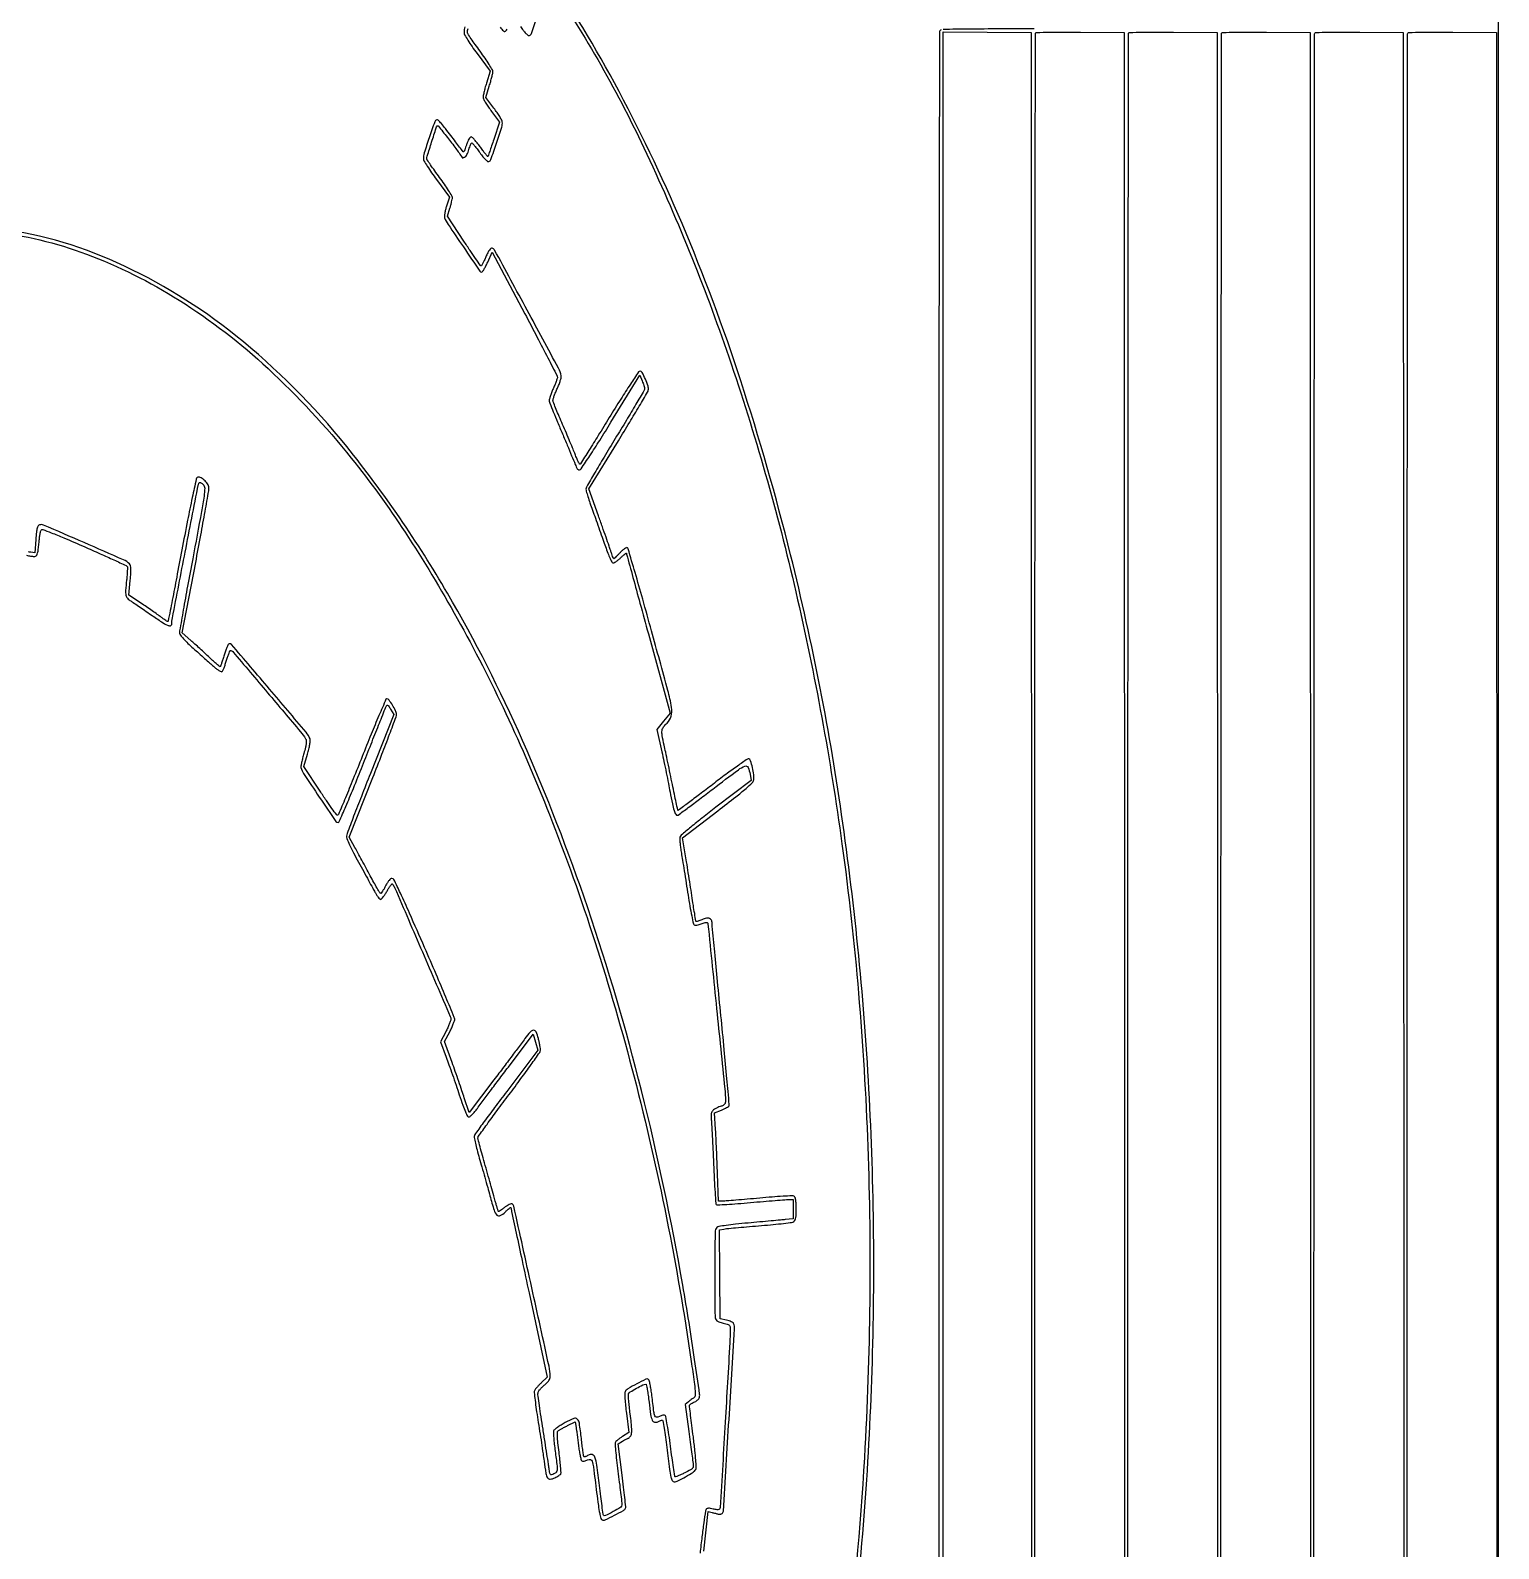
# Model space of a CAD drawing. Extents: x 0 to 4048, y 0 to 4048.
# Drawn here: x 3070 to 4048, y 883 to 1895 of the extents above; entities that cross this region are included whole.
import ezdxf

# ---------------------------------------------------------------- set-up
doc = ezdxf.new("R2010")
doc.units = 0

msp = doc.modelspace()

# ---------------------------------------------------------------- linework, layer by layer
for points in [[(3676.581787, 1895.393011, 0.310012), (3675.508059, 1893.834125, 0.000032), (3675.250621, 1755.264546, 0.00041), (3675.040912, 1540.092981, 0.000039), (3675, 1013.593011, 0.000057), (3675.051057, 567.511111, 0.000283), (3675.250681, 316.231196, 0.00001), (3675.50375, 132.877573, 0.198548), (3676.2, 131.2, 0.197015), (3677.831644, 130.517159, 0.000218), (3716.250929, 130.253238, 0.001329), (3769.531928, 130.052056, 0.000279), (3862.7, 130), (4048, 130), (4048, 1894.5), (4048, 3659)], [(3026.20093, 25.550264, 0.044149), (3074, 13.085487, 0.069624), (3144.034313, 11.136001, 0.066417), (3213.117588, 28.322717, 0.060992), (3280.185656, 64.814658, 0.045187), (3344.233523, 119.915917, 0.05781), (3437.479935, 241.426226, 0.039421), (3514.90243, 397.595428, 0.035382), (3574.320317, 582.630616, 0.027296), (3613.40159, 791, 0.022582), (3629.9491, 983.681395, 0.022399), (3629.119737, 1177.594253, 0.022827), (3611.142496, 1366.831026, 0.025988), (3576.349844, 1545.5, 0.017365), (3543.105585, 1661.539393, 0.021825), (3503.985934, 1766.298988, 0.023533), (3458.952844, 1859.981622, 0.028756), (3407.928127, 1942.713735, 0.009849)], [(3412.442866, 1931.6114, -0.040514), (3478.568011, 1816.775059, -0.027901), (3535.080911, 1677.585177, -0.025907), (3579.83152, 1520.833731, -0.022601), (3610.56188, 1353, -0.01286), (3621.570458, 1253.491727, -0.01202), (3627.75406, 1151.281707, -0.011883), (3629.06183, 1047.680489, -0.011837), (3625.450747, 944, -0.016464), (3612.588432, 803.684968, -0.017767), (3590.721613, 668.069815, -0.018557), (3560.493645, 540.411111, -0.022809), (3522.532072, 424, -0.035263), (3452.646627, 272.153071, -0.050997), (3368.844006, 150.636059, -0.060107), (3275.764131, 64.77409, -0.096426), (3178, 19.610881, -0.010239), (3163.893159, 16.456016, -0.016016), (3151.629102, 14.382194, -0.015879), (3139.181111, 13.086331, -0.009838), (3124.5, 12.317842, -0.032212), (3090.200043, 13.408251, -0.033925), (3056.925154, 18.914963, -0.032911)], [(3396.296596, 1897.522956, 0.013801), (3398.282885, 1894.916708, 0.026646), (3400.035448, 1892.966599, 0.027781), (3401.482413, 1891.672016, 0.266218), (3402.269404, 1891.549886, 0.217572), (3403.630071, 1892.936587, 0.003469), (3407.397146, 1903.568464, 0.006359)], [(3359.364802, 1897.460491, 0.076647), (3358.75, 1893.473431, 0.132335), (3359.114752, 1892.11943, 0.007978), (3361.30804, 1888.478991, 0.011495), (3364.122287, 1884.194623, 0.008214), (3367.458221, 1879.527786), (3376.166443, 1867.758885), (3373.663631, 1859.760056, 0.009509), (3372.730463, 1856.565793, 0.012096), (3371.997512, 1853.583875, 0.010139), (3371.498561, 1851.078135, 0.09189), (3371.506325, 1849.967156, 0.083192), (3371.900888, 1848.906881, 0.008341), (3373.292179, 1846.580256, 0.010293), (3375.065326, 1843.851325, 0.008012), (3377.100648, 1840.956616), (3382.349465, 1833.740147), (3378.6073, 1822.370073, -0.00284), (3377.145022, 1818.010661, -0.004663), (3375.852172, 1814.339959, -0.000919), (3374.685223, 1811.141145, -0.314591), (3374.483094, 1811, -0.230584), (3374.24576, 1811.115597, -0.001661), (3372.850775, 1812.909375, -0.005825), (3371.268381, 1815.008242, -0.003644), (3369.462748, 1817.5, 0.01265), (3367.588948, 1819.990173, 0.01814), (3365.795714, 1822.090625, 0.014153), (3364.231071, 1823.700212, 0.195238), (3363.492589, 1824, 0.228298), (3362.876594, 1823.703274, 0.033428), (3362.064126, 1822.53125, 0.03221), (3361.233182, 1820.915213, 0.022467), (3360.5, 1819, -0.006434), (3359.835848, 1817.083233, -0.010336), (3359.215051, 1815.46875, -0.004419), (3358.65414, 1814.12939, -0.299872), (3358.457798, 1814, -0.231592), (3358.214047, 1814.1193, -0.000589), (3355.81354, 1817.216799, -0.003433), (3353.118757, 1820.752387, -0.002111), (3349.991749, 1824.950804, 0.007538), (3346.515908, 1829.513348, 0.016844), (3343.707767, 1832.848747, 0.013403), (3341.466562, 1835.205496, 0.295726), (3340.581492, 1835.392898, 0.218788), (3339.243303, 1834.022754, 0.003438), (3335.550087, 1823.445652, 0.006459), (3332.229935, 1813.29585, 0.084489), (3331.699953, 1809.38362, 0.125781), (3332.085692, 1808.062966, 0.007295), (3334.299046, 1804.444895, 0.010709), (3337.118497, 1800.188275, 0.007648), (3340.447055, 1795.542878), (3349.12232, 1783.818515), (3347.110818, 1777.862131, 0.017775), (3346.390157, 1775.448337, 0.021525), (3345.894009, 1773.138073, 0.020908), (3345.645711, 1771.188712, 0.116861), (3345.799658, 1770.154605, 0.052637), (3348.164852, 1765.673245, 0.002193), (3358.318663, 1750.677201, 0.000634), (3369.31851, 1734.627866, 0.247019), (3370.51185, 1734, 0.244684), (3371.085922, 1734.298823, 0.015383), (3372.164877, 1735.945095, 0.019857), (3373.360571, 1738.084298, 0.013222), (3374.566052, 1740.6216), (3377.5, 1747.2432), (3399.25, 1706.224441, -0.001327), (3407.586053, 1690.401987, -0.00213), (3414.602712, 1676.857545, -0.000375), (3420.73964, 1664.86451, -0.123857), (3420.971997, 1663.852841, -0.077334), (3420.82368, 1663.014263, -0.007028), (3420.10628, 1661.008403, -0.008975), (3419.169133, 1658.630953, -0.006904), (3418.064199, 1656.069382, 0.01372), (3416.986939, 1653.475303, 0.016903), (3416.132181, 1650.998956, 0.015412), (3415.555806, 1648.897896, 0.1072), (3415.531086, 1647.838584, 0.047897), (3415.906541, 1646.561676, 0.001124), (3418.250377, 1640.760004, 0.002476), (3421.04846, 1633.975008, 0.001676), (3424.301417, 1626.269202, -0.001034), (3427.581188, 1618.527644, -0.001469), (3430.462972, 1611.62956, -0.000819), (3432.871251, 1605.789915, -0.021462), (3433.44797, 1604.19313, 0.056367), (3433.854062, 1603.274646, 0.084264), (3434.416195, 1602.603234, 0.101591), (3435.081289, 1602.237177, 0.123346), (3435.789772, 1602.19803, 0.200799), (3436.769545, 1602.849201, 0.001322), (3442.578856, 1611.615444, 0.004938), (3449.148139, 1621.803225, 0.003086), (3456.648779, 1633.855744), (3475.88889, 1665.201687), (3477.444445, 1661.47872, -0.012832), (3478.039913, 1659.944001, -0.013635), (3478.543056, 1658.411293, -0.013325), (3478.903984, 1657.072177, -0.059225), (3479, 1656.264413, -0.132671), (3478.707784, 1655.182516, -0.000737), (3473.271875, 1645.885238, -0.003105), (3466.974937, 1635.30277, -0.001959), (3459.5, 1623.02527, 0.002581), (3452.025758, 1610.714486, 0.004025), (3445.728125, 1600.025899, 0.00123), (3440.372708, 1590.71411, 0.130602), (3440, 1589.311562, 0.071193), (3440.183371, 1588.030243, 0.004613), (3441.274319, 1584.420811, 0.006649), (3442.676454, 1580.132989, 0.004904), (3444.338107, 1575.422829, -0.00134), (3446.2829, 1570.032843, -0.000819), (3448.551014, 1563.660718, -0.00082), (3450.777468, 1557.340129, -0.001457), (3452.588107, 1552.124298, 0.008402), (3454.182846, 1547.728444, 0.012483), (3455.738792, 1543.940878, 0.007603), (3457.152256, 1540.858529, 0.191843), (3457.820547, 1540.240237, 0.20533), (3458.564907, 1540.268206, 0.030629), (3459.90746, 1541.008331, 0.03026), (3461.469207, 1542.136451, 0.021861), (3463.070547, 1543.568887, -0.009391), (3464.578834, 1544.98734, -0.018166), (3465.845723, 1546.053569, -0.01822), (3466.800977, 1546.745447, -0.599838), (3467, 1546.63924, 0.066255), (3467.081086, 1546.030004, 0.000049), (3471.274371, 1530.562015, 0.000567), (3475.972152, 1513.317278, 0.000347), (3481.551051, 1492.984841), (3496.102101, 1440.097097), (3491.672381, 1434.658597), (3487.242662, 1429.220096), (3490.512538, 1414.360048, -0.002119), (3491.927932, 1407.7953, -0.001456), (3493.479599, 1400.340139, -0.001468), (3494.931286, 1393.15494, -0.002989), (3496.021431, 1387.5, 0.005269), (3497.562001, 1379.700115, 0.024454), (3498.717505, 1375.257169, 0.041058), (3499.761439, 1372.683981, 0.283045), (3500.872897, 1372, 0.160078), (3501.446893, 1372.188601, 0.000432), (3508.162198, 1377.144641, 0.002555), (3515.729257, 1382.799444, 0.001584), (3524.560583, 1389.513673, -0.001792), (3541.556818, 1402.424301, -0.067176), (3545.763129, 1404.787607, -0.395964), (3547.947887, 1403.924344, -0.071796), (3549.34855, 1399.349523), (3549.991806, 1395.199047), (3526.576455, 1377.349523, 0.003967), (3517.561834, 1370.363896, 0.006083), (3509.874785, 1364.155797, 0.002408), (3503.399314, 1358.741946, 0.150242), (3502.600837, 1357.5, 0.080521), (3502.460745, 1356.259285, 0.0099), (3502.646884, 1353.52853, 0.011501), (3503.009533, 1350.2707, 0.009269), (3503.544349, 1346.788612, -0.002512), (3504.315346, 1342.184327, -0.000707), (3505.472032, 1334.99278, -0.000713), (3506.756462, 1326.859777, -0.000752), (3507.994984, 1318.865601, 0.005009), (3509.208605, 1311.450064, 0.007793), (3510.418183, 1305.086036, 0.00313), (3511.564685, 1299.698272, 0.203046), (3512.106032, 1298.934469, 0.14407), (3512.779703, 1298.749907, 0.034441), (3513.948428, 1298.852576, 0.032589), (3515.32822, 1299.163489, 0.027255), (3516.743197, 1299.666061, -0.018784), (3518.115697, 1300.179878, -0.027106), (3519.365803, 1300.521083, -0.025763), (3520.378423, 1300.685267, -0.227461), (3520.794274, 1300.539059, -0.172487), (3521.254524, 1299.570955, -0.000032), (3527.035346, 1243.153936, -0.000234), (3532.472408, 1189.812378, -0.020654), (3532.950538, 1181.827552, -0.059164), (3532.8087, 1180.409387, -0.129897), (3532.312604, 1179.447619, -0.101708), (3531.314065, 1178.714187, -0.028011), (3529.49086, 1177.996984, 0.039619), (3526.059068, 1176.554248, 0.124716), (3524.204291, 1174.909951, 0.131636), (3523.411723, 1172.63735, 0.046363), (3523.477402, 1169.156528, -0.013806), (3523.730611, 1166.146191, -0.001169), (3524.150056, 1158.381477, -0.00155), (3524.600101, 1149.114878, -0.001199), (3525.034987, 1139.014458, 0.002718), (3525.487935, 1129.189126, 0.004322), (3525.993838, 1120.788187, 0.001102), (3526.513713, 1113.477764, 0.179956), (3526.844214, 1112.755786, 0.211284), (3527.559265, 1112.479304, 0.001665), (3533.835502, 1112.798536, 0.005669), (3541.092025, 1113.274438, 0.003567), (3549.558672, 1113.98699, -0.001224), (3558.199919, 1114.755046, -0.001658), (3566.009422, 1115.403825, -0.001106), (3572.567885, 1115.912178, -0.018454), (3574.75, 1115.995662), (3578, 1116), (3578, 1109.615223), (3578, 1103.230447), (3572.75, 1102.642599, -0.004208), (3569.628688, 1102.319678, -0.000622), (3563.3159, 1101.728148, -0.000701), (3555.854618, 1101.048908, -0.000603), (3548.006257, 1100.355062, 0.004335), (3539.720164, 1099.560135, 0.009298), (3533.347653, 1098.772934, 0.006183), (3528.447444, 1098.012938, 0.156039), (3527.256257, 1097.399114, 0.197391), (3525.97914, 1094.341232, 0.001439), (3525.895306, 1066.187527, 0.001324), (3525.967307, 1037.917636, 0.222304), (3527.25, 1035.211931, 0.070378), (3527.974583, 1034.767597, 0.01895), (3529.234375, 1034.27655, 0.018802), (3530.722683, 1033.822394, 0.01846), (3532.25, 1033.478195, -0.024819), (3534.134229, 1033.028319, -0.09023), (3535.23046, 1032.47976, -0.136872), (3535.814699, 1031.718839, -0.092148), (3536.032493, 1030.638709, -0.018098), (3535.825214, 1020.769673, -0.00032), (3532.750641, 967.664329, -0.000041), (3529.418986, 910.828768, -0.163935), (3528.951255, 909.669892, -0.191807), (3528.454506, 909.40926, -0.035208), (3527.39871, 909.373566, -0.03334), (3526.085972, 909.509588, -0.02488), (3524.665083, 909.826807, 0.02081), (3522.921824, 910.230913, 0.058405), (3521.673957, 910.317776, 0.088468), (3520.765029, 910.111029, 0.120057), (3520.09203, 909.61089, 0.137804), (3519.626502, 908.565187, 0.001425), (3518.479746, 900.549833, 0.004447), (3517.261209, 891.255359, 0.002858), (3516.005344, 880.453975, -0.000954)], [(3518.531845, 881.801599), (3521.45269, 908.103198), (3523.976345, 907.504111, -0.002367), (3525.052475, 907.243263, -0.001944), (3526.199301, 906.954787, -0.001963), (3527.251031, 906.681477, -0.005204), (3528, 906.475341, 0.056044), (3528.657939, 906.364422, 0.041853), (3529.393858, 906.385483, 0.042715), (3530.093278, 906.52555, 0.071448), (3530.638664, 906.772828, 0.239749), (3531.557459, 908.334334, 0.000111), (3535.292883, 969.48405, 0.000216), (3538.934963, 1029.75472, 0.106988), (3538.353033, 1033.522394, 0.165528), (3537.914694, 1034.048668, 0.031147), (3536.791399, 1034.641995, 0.030287), (3535.332511, 1035.196335, 0.02369), (3533.692912, 1035.624082), (3529.5, 1036.508242), (3529.235247, 1066.171426), (3528.970493, 1095.834609), (3531.735247, 1096.371467, -0.023655), (3533.631383, 1096.647364, -0.001256), (3539.709729, 1097.22457, -0.001972), (3546.945906, 1097.86462, -0.001434), (3555, 1098.52176, 0.003305), (3563.01734, 1099.206111, 0.004687), (3570.139062, 1099.928844, 0.002721), (3576.125731, 1100.626139, 0.065922), (3577.75, 1101.046159, 0.102003), (3578.984928, 1101.869443, 0.133246), (3579.650152, 1103.04608, 0.056029), (3579.93896, 1105.130365, 0.006437), (3580, 1109.871572, 0.008571), (3579.932641, 1113.800988, 0.03399), (3579.686354, 1116.201625, 0.059623), (3579.249981, 1117.667727, 0.201667), (3578.543875, 1118.34479, 0.105282), (3577.426233, 1118.521276, 0.001833), (3571.260411, 1118.170417, 0.004548), (3564.0598, 1117.668405, 0.003004), (3555.793875, 1116.966526, -0.00115), (3547.411933, 1116.223481, -0.001564), (3539.846253, 1115.594165, -0.001031), (3533.490519, 1115.098693, -0.017745), (3531.406136, 1115.014747), (3528.312273, 1115), (3527.636691, 1133.25, 0.000999), (3527.33234, 1141.049932, 0.000815), (3526.976286, 1149.397235, 0.000823), (3526.62336, 1157.07984, 0.00216), (3526.337194, 1162.59165), (3525.71328, 1173.683301), (3530.342951, 1175.59165, 0.014413), (3532.144307, 1176.39566, 0.019258), (3533.726352, 1177.233694, 0.016749), (3534.967675, 1178.010458, 0.153556), (3535.359674, 1178.501776, 0.115235), (3535.476357, 1179.334354, 0.000139), (3533.915095, 1196.540009, 0.001244), (3532.112757, 1215.810194, 0.000764), (3529.89844, 1238.501776, -0.000372), (3527.654989, 1261.306627, -0.00058), (3525.760721, 1280.945656, -0.000151), (3524.131124, 1298.103147, -0.02123), (3524.025077, 1300.143011, 0.107679), (3523.559774, 1302.185213, 0.202355), (3522.323633, 1303.297991, 0.13889), (3520.255558, 1303.417233, 0.044369), (3517.290563, 1302.476938, -0.009783), (3515.889163, 1301.923346, -0.015199), (3514.658182, 1301.506855, -0.009408), (3513.636814, 1301.216429, -0.266991), (3513.381276, 1301.285391, -0.156288), (3513.228584, 1301.582059, -0.000362), (3512.414507, 1306.484988, -0.002313), (3511.524715, 1312.027277, -0.001431), (3510.527778, 1318.548518, 0.001136), (3509.419109, 1325.829371, 0.0009), (3508.189052, 1333.692138, 0.00091), (3507.021768, 1340.980739, 0.002276), (3506.135571, 1346.29706), (3504.285217, 1357.09412), (3527.848926, 1375.098599, 0.002547), (3539.872961, 1384.383278, 0.011916), (3546.637829, 1389.926528, 0.015032), (3550.768119, 1393.700589, 0.168377), (3551.754914, 1395.658964, 0.066076), (3551.75888, 1399.058583, 0.023782), (3550.898902, 1403.829281, 0.016976), (3549.684703, 1408.396302, 0.231663), (3548.546166, 1409.620658, 0.248357), (3547.617765, 1409.508283, 0.001755), (3540.92852, 1404.824791, 0.006124), (3533.268182, 1399.279479, 0.003816), (3524.419073, 1392.601536, -0.001321), (3515.639853, 1385.907309, -0.002197), (3508.202243, 1380.318395, -0.000196), (3501.53787, 1375.36026, -0.372025), (3501.288123, 1375.378544, -0.143845), (3501.138079, 1375.653415, -0.000288), (3500.076736, 1380.552051, -0.001986), (3498.905779, 1386.077911, -0.001227), (3497.570731, 1392.584003, 0.000984), (3496.105572, 1399.741799, 0.000847), (3494.537755, 1407.260836, 0.000853), (3493.091918, 1414.078792, 0.002466), (3492.059395, 1418.793309, -0.011875), (3490.783323, 1425.193901, -0.07635), (3490.715431, 1428.483659, -0.123786), (3491.674625, 1430.898558, -0.052755), (3494.009755, 1433.508828, 0.146433), (3496.745836, 1438.027743, 0.105536), (3497.002767, 1443.952055, 0.024515), (3494.537553, 1455.188491, 0.00101), (3483.647233, 1495, 0.001362), (3477.809826, 1515.948608, 0.002211), (3472.723136, 1533.71119, 0.000311), (3468.128899, 1549.453601, 0.169088), (3467.560234, 1550.250858, 0.267946), (3466.911245, 1550.311138, 0.039959), (3465.721217, 1549.644155, 0.034938), (3464.278254, 1548.522937, 0.020639), (3462.71388, 1547.000858, -0.004726), (3461.235015, 1545.46741, -0.00733), (3459.927275, 1544.175252, -0.002903), (3458.791004, 1543.097577, -0.19054), (3458.544246, 1543, -0.302735), (3458.347308, 1543.131271, -0.004107), (3457.772738, 1544.542187, -0.009964), (3457.137407, 1546.237364, -0.006188), (3456.456383, 1548.25, 0.004512), (3455.430893, 1551.314436, 0.000727), (3453.369869, 1557.265396, 0.000803), (3450.921369, 1564.265813, 0.000705), (3448.342444, 1571.568369), (3441.932854, 1589.636738), (3461.562476, 1621.568369, 0.001496), (3469.110758, 1633.929981, 0.002341), (3475.524372, 1644.616915, 0.000628), (3481.059719, 1653.965766, 0.084615), (3481.527334, 1655.19134, 0.127662), (3481.368764, 1657.909136, 0.024031), (3479.599377, 1662.605903, 0.019022), (3477.440977, 1667.115826, 0.283731), (3476, 1667.96682, 0.244998), (3475.042191, 1667.44356, 0.001624), (3469.60029, 1659.263162, 0.005578), (3463.232694, 1649.385613, 0.002928), (3455.52395, 1636.968802, -0.001354), (3448.203885, 1625.094819, -0.002229), (3441.941175, 1615.097086, -0.000235), (3436.31266, 1606.209422, -0.256883), (3435.931936, 1606, -0.284484), (3435.606598, 1606.201407, -0.005067), (3434.670331, 1608.129688, -0.011003), (3433.625177, 1610.470846, -0.006911), (3432.502079, 1613.25, 0.0054), (3431.027842, 1616.930044, 0.001813), (3428.798065, 1622.271562, 0.001803), (3426.287881, 1628.164557, 0.002062), (3423.844093, 1633.780848, -0.003852), (3421.604906, 1638.977701, -0.005601), (3419.716702, 1643.598461, -0.002958), (3418.189213, 1647.527248, -0.091477), (3418, 1648.552806, -0.080164), (3418.146565, 1649.461089, -0.00831), (3418.86392, 1651.511235, -0.010161), (3419.814748, 1653.937256, -0.007962), (3420.941003, 1656.530158, 0.013299), (3422.0422, 1659.141293, 0.0166), (3422.91803, 1661.622721, 0.014916), (3423.513806, 1663.724024, 0.110336), (3423.541388, 1664.758201, 0.075281), (3421.70927, 1669.882093, 0.000585), (3400.803714, 1708.622627, 0.000232), (3379.137831, 1748.615525, 0.220454), (3377.504909, 1749.831009, 0.220312), (3376.631177, 1749.628475, 0.069485), (3375.673935, 1748.642426, 0.042262), (3374.589793, 1746.863604, 0.013885), (3373.296374, 1744.081009, -0.007915), (3372.248281, 1741.753904, -0.012607), (3371.271082, 1739.802286, -0.006468), (3370.401257, 1738.218998, -0.295168), (3370.086277, 1738.054432, -0.221062), (3369.721816, 1738.266853, -0.000638), (3366.469863, 1742.952635, -0.003521), (3362.820084, 1748.306188, -0.002172), (3358.598363, 1754.65273), (3347.696727, 1771.196596), (3349.348363, 1776.43619, 0.009597), (3349.98063, 1778.584965, 0.01027), (3350.514832, 1780.708623, 0.009891), (3350.899685, 1782.549296, 0.046617), (3351, 1783.622916, 0.134895), (3350.662793, 1784.850058, 0.00704), (3348.505153, 1788.365915, 0.010717), (3345.76064, 1792.501159, 0.007552), (3342.506903, 1797.035024, -0.003252), (3339.251133, 1801.490343, -0.00505), (3336.506625, 1805.379999, -0.001714), (3334.189047, 1808.760759, -0.148409), (3334.006903, 1809.343696, -0.07721), (3334.29335, 1811.292601, -0.001645), (3337.1973, 1820.570462, -0.001241), (3340.209743, 1830.00357, -0.107566), (3340.954194, 1831.286168, -0.461079), (3341.659796, 1831.262544, -0.001579), (3347.64788, 1823.705993, -0.007383), (3353.296079, 1816.309789, -0.01444), (3357.53466, 1810.226461, 0.272962), (3357.687152, 1810.151253, 0.026714), (3358.110894, 1810.205862, 0.027934), (3358.645148, 1810.335152, 0.018282), (3359.244828, 1810.540455, 0.14289), (3359.916219, 1811.051131, 0.033082), (3360.690995, 1812.258476, 0.031539), (3361.429975, 1813.822744, 0.026327), (3362.017917, 1815.563993, -0.013484), (3362.543741, 1817.264079, -0.020893), (3363.097359, 1818.696923, -0.016335), (3363.621114, 1819.800396, -0.280792), (3363.948521, 1820, -0.218671), (3364.360588, 1819.810736, -0.004863), (3365.803566, 1818.097368, -0.010103), (3367.460984, 1816.005381, -0.006547), (3369.296596, 1813.522956, 0.013278), (3371.33778, 1810.838865, 0.028536), (3373.077866, 1808.909197, 0.032882), (3374.489496, 1807.685475, 0.259309), (3375.316694, 1807.568032, 0.220317), (3376.630338, 1808.920917, 0.003101), (3380.411998, 1819.933626, 0.005532), (3383.85022, 1830.538908, 0.094689), (3384.263123, 1834.157049, 0.110542), (3383.946568, 1835.197402, 0.01036), (3382.571078, 1837.511522, 0.012893), (3380.782722, 1840.2246, 0.009789), (3378.688962, 1843.107434), (3373.24725, 1850.299524), (3375.608619, 1857.899762, 0.006769), (3376.51385, 1860.95886, 0.00809), (3377.280744, 1863.865218, 0.007107), (3377.851295, 1866.328659, 0.051548), (3377.984994, 1867.535024, 0.135245), (3377.644012, 1868.809186, 0.007604), (3375.500745, 1872.340097, 0.011237), (3372.75945, 1876.494843, 0.007968), (3369.506903, 1881.035024, -0.003852), (3366.251368, 1885.501254, -0.005905), (3363.506625, 1889.425363, -0.002319), (3361.215946, 1892.817759, -0.146628), (3361.006903, 1893.498125, -0.083821), (3361.435243, 1896.146704, -0.003283)], [(3382.785693, 1897.109795, 0.010465), (3385.070651, 1894.585371, 0.246899), (3385.951818, 1894.283448, 0.188717), (3386.605459, 1894.66385, 0.034701), (3387.410079, 1895.836641, 0.032979)], [(3738.581787, 1896, 0.00094), (3715.305983, 1895.956243, 0.001507), (3695.446775, 1895.821697, 0.000255), (3677.879653, 1895.640745, 0.089134)], [(3067.215133, 1545.232403, 0.014322), (3070.029585, 1544.737607, 0.011864), (3072.375736, 1544.450762, 0.116609), (3073.356126, 1544.583164, 0.19011), (3074.103822, 1545.268823, 0.049073), (3074.683116, 1546.832227, 0.032209), (3075.159277, 1549.276649, 0.010245), (3075.557512, 1552.966873, -0.007869), (3075.875038, 1556.046301, -0.010321), (3076.267134, 1558.846328, -0.008074), (3076.67874, 1561.161902, -0.090624), (3077.017781, 1562.02877, -0.352733), (3078.073222, 1562.400939, -0.00699), (3083.797705, 1560.290632, -0.009637), (3092.091079, 1556.91605, -0.002341), (3105.648821, 1551.017025, -0.000928), (3116.378026, 1546.265024, -0.001479), (3125.533174, 1542.157343, -0.000285), (3133.591565, 1538.507546, -0.075886), (3134.230068, 1538.091652, -0.2135), (3134.485579, 1537.521487, -0.007406), (3134.450238, 1535.031253, -0.01266), (3134.286921, 1532.027742, -0.008376), (3133.95438, 1528.588547, 0.00956), (3133.322474, 1521.887584, 0.068844), (3133.524886, 1518.656742, 0.134186), (3134.565444, 1516.59202, 0.075984), (3136.748716, 1514.806459, -0.013765), (3138.39521, 1513.771034, -0.001744), (3141.876104, 1511.428314, -0.002045), (3145.988016, 1508.615407, -0.001698), (3150.340149, 1505.590093, 0.006308), (3157.323704, 1500.830478, 0.038054), (3161.151695, 1498.691544, 0.127683), (3163.155912, 1498.32791, 0.383662), (3164.038657, 1499.25, -0.039999), (3164.521495, 1503.587073, -0.000193), (3173.000936, 1547.390636, -0.000056), (3181.774604, 1592.593554, -0.149493), (3182.358402, 1593.691735, -0.244873), (3182.765303, 1593.819883, -0.067177), (3183.426213, 1593.608653, -0.051717), (3184.213356, 1593.12947, -0.033818), (3185.014524, 1592.429921, -0.203326), (3185.99923, 1589.994394, -0.031068), (3185.576571, 1584.660941, -0.010837), (3183.88566, 1574.370892, -0.000627), (3177.986368, 1542.985476, 0.001333), (3174.562565, 1524.62732, 0.002085), (3171.724547, 1508.810862, 0.000552), (3169.321706, 1495.001042, 0.07618), (3169.289748, 1493.328096, 0.137931), (3169.834949, 1492.063674, 0.013924), (3171.990556, 1489.551089, 0.016032), (3174.867215, 1486.578415, 0.01046), (3178.364382, 1483.328096, 0.000016), (3182.07272, 1480.023579, 0.000014), (3185.951339, 1476.567754, 0.000014), (3189.456586, 1473.444965, 0.000043), (3191.857162, 1471.306812, 0.017878), (3193.736076, 1469.750365, 0.027092), (3195.485038, 1468.548997, 0.025431), (3196.942238, 1467.758854, 0.265659), (3197.59523, 1467.806812, 0.140434), (3198.090266, 1468.395591, 0.01105), (3198.891449, 1470.301313, 0.014344), (3199.745096, 1472.660444, 0.010473), (3200.562324, 1475.325318, -0.013684), (3201.377232, 1477.923002, -0.022383), (3202.224558, 1480.068639, -0.018323), (3203.017124, 1481.678404, -0.346215), (3203.5, 1481.888305, -0.154296), (3204.711401, 1481.124205, -0.000126), (3227.905339, 1453.678788, -0.000491), (3249.897331, 1427.590455, -0.035309), (3253.207494, 1423.039357, -0.115436), (3253.650432, 1421.739392, -0.053579), (3253.635156, 1419.945761, -0.032045), (3253.162664, 1417.343911, -0.008422), (3252.070963, 1413.249224, 0.008155), (3251.226841, 1410.089921, 0.010883), (3250.57013, 1407.194198, 0.008299), (3250.117366, 1404.770138, 0.101911), (3250.150198, 1403.834255, 0.086781), (3251.914223, 1399.790153, 0.002526), (3262.335846, 1384.208217, 0.001028), (3273.43446, 1367.86664, 0.294773), (3274.882999, 1367.256211, 0.251418), (3275.691399, 1367.892874, 0.001198), (3280.034613, 1377.922329, 0.004796), (3285.05966, 1389.918632, 0.002483), (3291.120488, 1405, -0.000145), (3296.873648, 1419.511502, -0.000224), (3301.854433, 1432.047798, -0.000067), (3306.189845, 1442.941285, -0.007058), (3306.802079, 1444.418034, -0.062834), (3307.344118, 1445.337585, -0.367438), (3307.852125, 1445.445019, -0.12254), (3308.491787, 1444.861299, -0.008414), (3309.825234, 1442.782777), (3312.021289, 1439.229486), (3296.374881, 1399.864743, 0.001302), (3290.357611, 1384.610265, 0.002008), (3285.241501, 1371.384454, 0.000631), (3280.867876, 1359.898284, 0.060264), (3280.445566, 1358.188717, 0.129875), (3280.667943, 1356.569806, 0.009355), (3282.501959, 1352.390422, 0.01156), (3285.085781, 1347.113768, 0.006122), (3288.51872, 1340.688717, -0.000233), (3291.905748, 1334.525369, -0.000258), (3295.17287, 1328.566373, -0.000239), (3297.956015, 1323.478143, -0.001337), (3299.4371, 1320.75, 0.019036), (3300.509696, 1318.930915, 0.026478), (3301.61401, 1317.39634, 0.02524), (3302.619553, 1316.266343, 0.201653), (3303.249709, 1316.003497, 0.210683), (3303.892602, 1316.289124, 0.020814), (3305.002135, 1317.617719, 0.023436), (3306.234898, 1319.391699, 0.016441), (3307.459686, 1321.493811, -0.013805), (3308.640692, 1323.545568, -0.024709), (3309.737673, 1325.151409, -0.024263), (3310.655384, 1326.247098, -0.447701), (3311.058381, 1326.240314, -0.076269), (3312.534524, 1323.885002, -0.000137), (3331.000777, 1281.084981, -0.000101), (3349.581438, 1237.963435, -0.105253), (3349.981295, 1235.959138, -0.087906), (3349.81077, 1235.06368, -0.008164), (3348.9726, 1232.964381, -0.010306), (3347.87293, 1230.480658, -0.007914), (3346.573709, 1227.813222), (3343.184827, 1221.126443), (3346.957349, 1210.813222, -0.0033), (3348.745081, 1205.824156, -0.00145), (3351.049099, 1199.196696, -0.001435), (3353.452845, 1192.151587, -0.001924), (3355.589129, 1185.75, 0.005162), (3357.939086, 1178.857114, 0.017592), (3359.671743, 1174.443322, 0.019267), (3361.049921, 1171.574043, 0.283117), (3361.974194, 1171.029148, 0.175491), (3362.790056, 1171.342354, 0.019447), (3364.27127, 1172.730235, 0.021818), (3365.950072, 1174.585901, 0.016009), (3367.651407, 1176.779148, -0.003683), (3370.167269, 1180.192948, -0.000512), (3375.44245, 1187.226559, -0.000586), (3381.706829, 1195.541002, -0.000497), (3388.344473, 1204.311266), (3404.886131, 1226.122531), (3406.448833, 1220.860344), (3408.011534, 1215.598157), (3387.18873, 1188.049079, 0.001507), (3379.158836, 1177.358486, 0.002321), (3372.282864, 1168.056696, 0.000746), (3366.379658, 1159.967537, 0.06813), (3365.685891, 1158.675844, 0.13433), (3365.568937, 1157.376587, 0.008779), (3366.306797, 1153.637735, 0.011788), (3367.414629, 1149.030556, 0.007317), (3368.920743, 1143.675844, -0.00195), (3370.653652, 1137.759187, -0.001233), (3372.630902, 1130.845404, -0.001238), (3374.540073, 1124.042659, -0.002284), (3376.053572, 1118.5, 0.008719), (3378.822639, 1108.849808, 0.114795), (3380.673225, 1105.658261, 0.336357), (3382.875543, 1105.285196, 0.07322), (3386.200683, 1107.695962, -0.009243), (3387.658994, 1109.068233, -0.017837), (3388.883951, 1110.101795, -0.017579), (3389.810115, 1110.777123, -0.60136), (3390, 1110.676338, 0.052367), (3390.061404, 1110.091669, 0.000032), (3393.553312, 1093.655731, 0.00041), (3397.458561, 1075.353803, 0.00025), (3402.09638, 1053.758332), (3414.19276, 997.569884), (3410.241427, 993.88412, 0.012362), (3408.684677, 992.358309, 0.01411), (3407.274496, 990.821612, 0.01333), (3406.154927, 989.458505, 0.073771), (3405.689915, 988.634315, 0.118016), (3405.536061, 987.470742, 0.003175), (3406.105674, 982.305327, 0.006443), (3406.89631, 976.213593, 0.00435), (3407.94807, 969.285137, -0.00142), (3409.136029, 961.757045, -0.001226), (3410.341845, 953.84413, -0.001233), (3411.399887, 946.664031, -0.003586), (3412.083263, 941.694881, 0.008793), (3413.286572, 933.572618, 0.102428), (3414.437446, 930.594886, 0.282165), (3416.22838, 929.734595, 0.085898), (3419.251956, 930.583107, 0.018336), (3420.682685, 931.330943, 0.022634), (3421.954633, 932.134729, 0.021813), (3422.943208, 932.890075, 0.131031), (3423.312811, 933.414249, 0.108315), (3423.425751, 934.228743, 0.002565), (3423.104649, 938.082302, 0.005532), (3422.653148, 942.612923, 0.003713), (3422.041447, 947.780822, -0.004977), (3421.326389, 953.955537, -0.015608), (3421.017117, 958.120234, -0.015994), (3420.98561, 961.003655, -0.222555), (3421.434675, 961.912249, -0.037638), (3422.121217, 962.380479, -0.004618), (3423.704694, 963.274701, -0.005445), (3425.610176, 964.300748, -0.004472), (3427.666412, 965.355916), (3432.832825, 967.948978), (3433.403679, 964.224489, -0.003784), (3433.696046, 962.215555, -0.000961), (3434.139648, 958.950319, -0.00098), (3434.631851, 955.21883, -0.000991), (3435.107479, 951.5, 0.010045), (3435.619313, 948.002567, 0.014624), (3436.222126, 944.944887, 0.010068), (3436.840676, 942.460705, 0.187863), (3437.311078, 941.823021, 0.147401), (3437.90744, 941.657241, 0.042435), (3438.869964, 941.760015, 0.03871), (3439.989713, 942.068195, 0.032836), (3441.11445, 942.559185, -0.177926), (3443.021776, 942.799012, -0.275333), (3444.186558, 941.682072, -0.035332), (3444.957364, 937.847622, -0.000952), (3447.114556, 920.795587, 0.003866), (3448.245233, 912.257763, 0.014546), (3449.150749, 906.934354, 0.01559), (3449.967086, 903.42822, 0.240602), (3450.770211, 902.534684, 0.203227), (3452.722008, 902.602215, 0.009105), (3458.907273, 905.618995, 0.009858), (3464.937855, 908.848931, 0.174994), (3466.35869, 910.492348, 0.116748), (3466.475799, 911.361296, 0.001258), (3465.864545, 917.392929, 0.003885), (3465.085421, 924.365377, 0.002508), (3464.079848, 932.428854), (3461.376121, 953.25813), (3464.438061, 955.125327, -0.0095), (3465.662913, 955.840689, -0.012415), (3466.810533, 956.445133, -0.010036), (3467.78412, 956.903329, -0.104016), (3468.214816, 956.996262, 0.175806), (3468.558615, 957.123039, 0.035353), (3469.033562, 957.585442, 0.033395), (3469.536718, 958.231964, 0.0258), (3469.998251, 958.996731, 0.108479), (3470.433161, 960.536481, 0.023924), (3470.464449, 963.297602, 0.017599), (3470.178404, 967.280049, 0.005717), (3469.481652, 973.140597, -0.005093), (3468.910974, 977.890127, -0.007328), (3468.510377, 982.105932, -0.004225), (3468.255921, 985.652135, -0.107812), (3468.401232, 986.60321, -0.16538), (3469.405532, 987.809688, -0.009512), (3473.622989, 990.279515, -0.011392), (3477.887167, 992.542875, -0.116824), (3479.816935, 993, -0.35684), (3480.206362, 992.68152, -0.004959), (3480.822688, 989.474388, -0.011197), (3481.438266, 985.599555, -0.006818), (3482.000226, 980.997917, 0.009187), (3483.046753, 972.75316, 0.069505), (3484.141277, 968.99526, 0.226485), (3485.6981, 967.6756, 0.18949), (3487.870336, 967.930606, -0.016525), (3488.699992, 968.339954, -0.017429), (3489.540441, 968.685866, -0.017328), (3490.282984, 968.932712, -0.071694), (3490.749841, 969, -0.362448), (3491.148335, 968.667446, -0.002176), (3492.040303, 963.639063, -0.007354), (3492.969952, 957.747433, -0.004456), (3493.905298, 950.75, 0.001351), (3495.754294, 936.231632, 0.019781), (3496.621722, 931.145863, 0.067019), (3497.472121, 928.759521, 0.280699), (3498.718431, 928, 0.115754), (3501.262003, 928.596856, 0.013768), (3506.410779, 931.333238, 0.013164), (3511.414337, 934.348591, 0.128377), (3513.07842, 936.146528, 0.132539), (3513.4438, 937.722243, 0.008989), (3513.194658, 942.360522, 0.010021), (3512.605264, 948.771172, 0.003662), (3511.523322, 957.816434, -0.000612), (3510.556192, 965.503783, -0.000945), (3509.741226, 972.14862, -0.000282), (3509.047251, 977.924208, -0.029764), (3509, 978.717277, -0.189748), (3509.189037, 979.197468, -0.041251), (3509.860143, 979.808118, -0.037496), (3510.807021, 980.429641, -0.028308), (3511.928145, 980.970237, 0.032312), (3513.08999, 981.541969, 0.032947), (3514.16058, 982.255337, 0.034872), (3515.001312, 982.997722, 0.103193), (3515.416062, 983.641856, 0.127458), (3515.717447, 986.300987, 0.000858), (3512.399582, 1009.441861, 0.003617), (3508.647314, 1034.04328, 0.003442), (3504.479519, 1059, 0.0182), (3477.028273, 1188.584629, 0.020654), (3441.148942, 1310.393923, 0.021886), (3397.755083, 1421.771219, 0.027877), (3347.731691, 1520, 0.037558), (3280.60246, 1617.735495, 0.054612), (3206.662542, 1691.580753, 0.062499), (3127.302999, 1740.324563, 0.077834), (3044, 1763.434607, 0.017369)], [(3044.353944, 1760.946483, -0.061827), (3107.24078, 1745.903171, -0.051162), (3168.985637, 1715.270859, -0.046755), (3228.228382, 1669.651115, -0.036287), (3283.643673, 1610, -0.024036), (3319.517899, 1560.589998, -0.018109), (3354.246909, 1503.139181, -0.017165), (3386.694235, 1439.762363, -0.015762), (3415.715572, 1372.5, -0.016311), (3445.932712, 1287.937602, -0.014253), (3472.078514, 1197.717047, -0.013913), (3493.645202, 1103.80862, -0.01362), (3510.12762, 1008.17854, -0.001684), (3512.065726, 994.432703, -0.015826), (3512.691447, 988.498512, -0.034307), (3512.707166, 985.236939, -0.254496), (3511.907991, 983.968385, 0.021262), (3511.153672, 983.503077, 0.00886), (3510.175335, 982.814977, 0.008748), (3509.152335, 982.040227, 0.011198), (3508.23956, 981.289845), (3506.159139, 979.5), (3508.516828, 961.5, 0.000376), (3509.456465, 954.367889, 0.000487), (3510.329547, 947.828104, 0.000365), (3511.070771, 942.347224, 0.004375), (3511.376989, 940.233971, -0.052857), (3511.471463, 938.226849, -0.166863), (3510.967452, 936.998129, -0.087446), (3509.596172, 935.897354, -0.00862), (3505.83854, 933.918495, -0.008415), (3503.490252, 932.782263, -0.013356), (3501.439138, 931.897825, -0.007225), (3499.72016, 931.239094, -0.292134), (3499.344847, 931.32182, -0.160255), (3499.128909, 931.749471, -0.000566), (3498.271282, 937.476259, -0.002933), (3497.342346, 943.990102, -0.001827), (3496.325966, 951.637296, 0.004553), (3495.265032, 959.299639, 0.00714), (3494.199106, 965.864193, 0.002613), (3493.178946, 971.455298, 0.208265), (3492.689062, 972.176979, 0.147384), (3492.092644, 972.342758, 0.042434), (3491.130077, 972.239985, 0.03871), (3490.010297, 971.931805, 0.032837), (3488.88555, 971.440815, -0.12611), (3486.995242, 971.005476, -0.310815), (3485.899103, 971.800062, -0.053851), (3485.229312, 974.619209, -0.00199), (3483.898708, 985.5, 0.00911), (3483.367793, 989.38184, 0.013429), (3482.748547, 992.76561, 0.008641), (3482.11503, 995.531773, 0.191198), (3481.643832, 996.191437, 0.260837), (3479.947125, 996.297444, 0.008965), (3473.792006, 993.203021, 0.012319), (3467.905022, 989.922413, 0.136368), (3466.053219, 988, 0.133429), (3465.796674, 986.905981, 0.006499), (3465.976949, 983.149488, 0.01018), (3466.343816, 978.647505, 0.007136), (3466.932368, 973.594002), (3468.622475, 960.688004), (3464.336135, 958.094002, 0.019185), (3462.656463, 956.987322, 0.022377), (3461.153767, 955.807297, 0.02208), (3459.986863, 954.710154, 0.111264), (3459.521659, 953.952117, 0.103954), (3459.379985, 952.793248, 0.002368), (3459.883989, 947.224056, 0.005205), (3460.57579, 940.684677, 0.003489), (3461.496762, 933.221704, -0.000938), (3462.456009, 925.761825, -0.001398), (3463.264674, 919.231892, -0.000588), (3463.934647, 913.639793, -0.029524), (3464, 912.533982, -0.259767), (3463.161952, 911.029753, -0.012949), (3458.105222, 908.078459, -0.011963), (3452.913436, 905.385582, -0.39317), (3451.674002, 905.761735, -0.097456), (3451.462402, 906.37423, -0.00068), (3450.705643, 911.864385, -0.0026), (3449.879395, 918.163829, -0.001657), (3448.980626, 925.5, 0.00472), (3447.228203, 939.112573, 0.053265), (3445.915885, 944.385987, 0.240341), (3444.125932, 946.049263, 0.217599), (3441.612125, 945.665424, -0.027256), (3440.618715, 945.089304, -0.043543), (3439.709621, 944.721966, -0.054556), (3438.997627, 944.58653, -0.28365), (3438.657149, 944.761115, -0.098828), (3438.444294, 945.349363, -0.001856), (3437.964285, 948.603258, -0.004458), (3437.45067, 952.418026, -0.002959), (3436.926369, 956.803166, 0.007971), (3435.60938, 966.953955, 0.163647), (3434.232412, 969.668853, 0.300814), (3431.883823, 970.126839, 0.026602), (3426.15524, 967.394775, 0.013806), (3423.373574, 965.780553, 0.018249), (3420.939221, 964.15091, 0.015801), (3419.036923, 962.680582, 0.143126), (3418.452861, 961.821088, 0.091448), (3418.302081, 960.669148, 0.005525), (3418.523505, 957.175113, 0.008115), (3418.902933, 952.99714, 0.005901), (3419.455175, 948.362624, -0.001656), (3420.731541, 938.373588, -0.045818), (3420.8164, 935.739448, -0.183547), (3420.186989, 934.339134, -0.089689), (3418.554345, 933.206715, -0.04146), (3417.062073, 932.671017, -0.286948), (3416.351684, 932.888509, -0.135795), (3415.916718, 933.800856, -0.008374), (3415.438884, 936.7962, 0.002809), (3415.005865, 939.719365, 0.000309), (3413.971625, 946.412924, 0.000378), (3412.729564, 954.378967, 0.000305), (3411.384539, 962.928646, -0.001497), (3410.087793, 971.30136, -0.002155), (3408.994208, 978.720163, -0.00113), (3408.109193, 985.010221, -0.034394), (3408, 986.595711, -0.111876), (3408.262816, 987.755594, -0.045966), (3409.093392, 989.149036, -0.038078), (3410.3951, 990.677331, -0.024009), (3412.125, 992.260584, 0.022528), (3413.959345, 993.929472, 0.044429), (3415.225641, 995.436706, 0.057785), (3415.969705, 996.816686, 0.10016), (3416.201267, 998.093519, 0.048795), (3415.392856, 1004.926628, 0.00041), (3403.922341, 1057.179392, 0.000114), (3391.9169, 1111.5969, 0.202672), (3390.85914, 1113.087057, 0.207398), (3390.14256, 1113.191385, 0.042915), (3388.918103, 1112.744149, 0.036984), (3387.436078, 1111.915343, 0.02328), (3385.832902, 1110.745475, -0.01027), (3384.339173, 1109.594763, -0.016965), (3383.026582, 1108.69303, -0.010989), (3381.938716, 1108.031972, -0.36811), (3381.660758, 1108.082946, -0.09642), (3381.47762, 1108.424857, -0.001992), (3380.910775, 1110.286866, -0.004587), (3380.274848, 1112.478911, -0.003062), (3379.585094, 1115, 0.002667), (3378.609739, 1118.576067, 0.000602), (3376.912656, 1124.641761, 0.000624), (3374.937433, 1131.635412, 0.000606), (3372.924724, 1138.695356, -0.001814), (3371.037435, 1145.376581, -0.002738), (3369.446638, 1151.210742, -0.001068), (3368.119324, 1156.228785, -0.064201), (3368, 1157.154256, -0.156904), (3368.288125, 1158.049806, -0.000726), (3374.095313, 1166.115846, -0.003303), (3380.795574, 1175.265956, -0.00207), (3388.75, 1185.88746, 0.003005), (3396.715716, 1196.565639, 0.004645), (3403.456556, 1205.896393, 0.0016), (3409.160221, 1214.00288, 0.131982), (3409.676575, 1215.42856, 0.053797), (3409.650704, 1216.580573, 0.01123), (3409.343516, 1218.580577, 0.011662), (3408.878389, 1220.896707, 0.010788), (3408.2948, 1223.25, 0.035026), (3406.753518, 1227.681953, 0.30096), (3405.086086, 1228.77778, 0.21765), (3402.971803, 1227.803325, 0.020644), (3399.348593, 1223.220852, -0.00368), (3396.833832, 1219.808508, -0.000513), (3391.566926, 1212.785804, -0.000587), (3385.312865, 1204.484969, -0.000498), (3378.687446, 1195.730823), (3362.177705, 1173.961646), (3358.958074, 1183.730823, 0.00245), (3357.377848, 1188.447754, 0.001066), (3355.233996, 1194.700777, 0.001054), (3352.927282, 1201.33698, 0.001404), (3350.801544, 1207.35693), (3345.864644, 1221.21386), (3349.259191, 1227.85693, 0.01007), (3350.553477, 1230.520907, 0.012812), (3351.634009, 1233.030989, 0.010819), (3352.43271, 1235.157817, 0.096391), (3352.576868, 1236.14218, 0.087723), (3352.296647, 1237.384949, 0.000339), (3346.64758, 1250.841887, 0.00173), (3340.172397, 1266.08971, 0.001086), (3332.5, 1283.877695, 0.001396), (3322.444263, 1306.876775, 0.006375), (3316.392227, 1320.152731, 0.003677), (3312.059986, 1329.171196, 0.284109), (3310.766846, 1329.985515, 0.170206), (3309.880176, 1329.682974, 0.049268), (3308.820911, 1328.667165, 0.038846), (3307.673993, 1327.094888, 0.020891), (3306.5, 1325, -0.01103), (3305.475937, 1323.085077, -0.016774), (3304.495216, 1321.473526, -0.01149), (3303.62577, 1320.211376, -0.246514), (3303.233154, 1320.01626, -0.256364), (3302.810353, 1320.260643, -0.002363), (3300.883596, 1323.47453, -0.007207), (3298.707545, 1327.266988, -0.004506), (3296.264193, 1331.76626, 0.001125), (3293.589689, 1336.771599, 0.000921), (3290.709365, 1342.109464, 0.00093), (3288.042918, 1347.007474, 0.002459), (3286.110805, 1350.5), (3282.193223, 1357.5), (3298.034135, 1397.25435, 0.002092), (3304.095894, 1412.65396, 0.00325), (3309.181701, 1425.990519, 0.000986), (3313.492838, 1437.589868, 0.104012), (3313.738611, 1439.25435, 0.097717), (3313.10214, 1441.691022, 0.023902), (3311.110862, 1445.352496, 0.019651), (3308.831231, 1448.792815, 0.193696), (3307.391355, 1449.702882, 0.349494), (3306.775024, 1449.372989, 0.000691), (3302.087164, 1438.453492, 0.004104), (3296.872571, 1425.978342, 0.002482), (3290.891355, 1411.12219, -0.001717), (3284.922687, 1396.231549, -0.002801), (3279.745032, 1383.644855, -0.000407), (3275.086648, 1372.52378, -0.220993), (3274.559818, 1372.044363, -0.319276), (3273.976016, 1372.234449, -0.002258), (3270.73401, 1376.649203, -0.007382), (3267.050423, 1381.873491, -0.004526), (3262.856047, 1388.133622), (3252.092457, 1404.517133), (3254.499711, 1412.797205, 0.012266), (3255.384366, 1416.14428, 0.016666), (3256.006748, 1419.206119, 0.01495), (3256.35617, 1421.734826, 0.119902), (3256.203483, 1422.891491, 0.083105), (3253.515343, 1427.419615, 0.000832), (3229.190139, 1456.110712, 0.000297), (3203.832594, 1485.882879, 0.317881), (3202.28112, 1486.277634, 0.183786), (3201.685085, 1485.744315, 0.015246), (3200.771225, 1483.837255, 0.018773), (3199.809274, 1481.420686, 0.013342), (3198.906832, 1478.647553, -0.003248), (3198.0671, 1475.878363, -0.004896), (3197.296175, 1473.477587, -0.00206), (3196.609648, 1471.437584, -0.107884), (3196.396323, 1471.084659, -0.392723), (3196.082629, 1471.064636, -0.00364), (3194.13509, 1472.678474, -0.009578), (3191.86834, 1474.660182, -0.005756), (3189.251325, 1477.093657, 0.002942), (3186.248734, 1479.917342, 0.002), (3182.799977, 1483.096954, 0.002016), (3179.446413, 1486.139336, 0.004047), (3176.769873, 1488.508999), (3171.039746, 1493.5), (3180.002883, 1540.5, 0.001404), (3183.423689, 1558.715496, 0.002154), (3186.274572, 1574.515145, 0.000715), (3188.661163, 1588.190249, 0.060695), (3188.766779, 1590.296238, 0.133421), (3187.891538, 1592.799062, 0.062899), (3185.597267, 1595.37661, 0.066513), (3182.951657, 1597.12896, 0.256876), (3181.052772, 1597.032615, 0.203588), (3180.345497, 1596.032497, 0.001009), (3177.693337, 1583.700284, 0.003927), (3174.605997, 1568.621825, 0.001789), (3170.795944, 1548.867014, -0.000576), (3167.33403, 1530.680175, -0.000948), (3164.359129, 1515.307089, -0.000064), (3161.65671, 1501.492122, -0.149114), (3161.46446, 1501.131126, -0.338936), (3161.177449, 1501.093069, -0.010362), (3160.086463, 1501.750695, -0.016441), (3158.778238, 1502.638161, -0.010128), (3157.296114, 1503.763003, 0.011467), (3155.249311, 1505.307785, 0.00317), (3151.964219, 1507.639425, 0.0032), (3148.209088, 1510.233387, 0.003344), (3144.475696, 1512.740798), (3135.451391, 1518.714485), (3136.389874, 1528.40735, 0.005806), (3136.830991, 1533.590051, 0.029044), (3136.875357, 1536.503936, 0.054901), (3136.594554, 1538.330501, 0.132593), (3135.914178, 1539.502766, 0.091848), (3131.918779, 1542.224964, 0.001353), (3105.714202, 1553.682896, 0.000767), (3078.6711, 1565.371142, 0.180357), (3076.009798, 1565.50311, 0.174729), (3075.055634, 1564.772775, 0.079086), (3074.413973, 1563.311225, 0.037425), (3073.940581, 1560.724899, 0.006809), (3073.489604, 1555.868645), (3072.772354, 1546.806413), (3070.136177, 1547.27467, -0.004718), (3068.52145, 1547.577234, -0.000568)], [(3036.90078, 1553.096966, 0.000058), (3038.375432, 1595.220154, 0.000998)], [(2976.112592, 1566.446429, -0.000029), (3002.357794, 1571.907639, -0.05132)]]:
    msp.add_lwpolyline(points, format="xyb")
msp.add_lwpolyline([(3736.750566, 1013.25), (3737.001131, 133), (3707.500566, 133), (3678, 133), (3678, 1013.515105), (3678, 1894.030209), (3707.25, 1893.765105), (3736.5, 1893.5)], close=True)
for points in [[(3798.750566, 1013.25), (3799.001131, 133), (3769.000566, 133), (3739, 133), (3739, 1012.833333, -0.000073), (3739.048975, 1350.252655, -0.000121), (3739.200186, 1634.415811, -0.000001), (3739.400495, 1892.670531, -0.19871), (3739.681483, 1893.348149, -0.194533), (3740.32811, 1893.622402, -0.000715), (3748.701657, 1893.751657, -0.003565), (3758.238489, 1893.817224, -0.002214), (3769.431483, 1893.764816), (3798.5, 1893.5)], [(3860.750566, 1013.25), (3861.001131, 133), (3831.000566, 133), (3801, 133), (3801, 1012.833333, -0.000073), (3801.048975, 1350.252655, -0.000121), (3801.200186, 1634.415811, -0.000001), (3801.400495, 1892.670531, -0.19871), (3801.681483, 1893.348149, -0.194533), (3802.32811, 1893.622402, -0.000715), (3810.701657, 1893.751657, -0.003565), (3820.238489, 1893.817224, -0.002214), (3831.431483, 1893.764816), (3860.5, 1893.5)], [(3922.750566, 1013.25), (3923.001131, 133), (3893.000566, 133), (3863, 133), (3863, 1012.833333, -0.000073), (3863.048975, 1350.252655, -0.000121), (3863.200186, 1634.415811, -0.000001), (3863.400495, 1892.670531, -0.19871), (3863.681483, 1893.348149, -0.194533), (3864.32811, 1893.622402, -0.000715), (3872.701657, 1893.751657, -0.003565), (3882.238489, 1893.817224, -0.002214), (3893.431483, 1893.764816), (3922.5, 1893.5)], [(3984.750566, 1013.25), (3985.001131, 133), (3955.000566, 133), (3925, 133), (3925, 1012.833333, -0.000073), (3925.048975, 1350.252655, -0.000121), (3925.200186, 1634.415811, -0.000001), (3925.400495, 1892.670531, -0.19871), (3925.681483, 1893.348149, -0.194533), (3926.32811, 1893.622402, -0.000715), (3934.701657, 1893.751657, -0.003565), (3944.238489, 1893.817224, -0.002214), (3955.431483, 1893.764816), (3984.5, 1893.5)], [(4046.750566, 1013.25), (4047.001131, 133), (4017.000566, 133), (3987, 133), (3987, 1012.833333, -0.000073), (3987.048975, 1350.252655, -0.000121), (3987.200186, 1634.415811, -0.000001), (3987.400495, 1892.670531, -0.19871), (3987.681483, 1893.348149, -0.194533), (3988.32811, 1893.622402, -0.000715), (3996.701657, 1893.751657, -0.003565), (4006.238489, 1893.817224, -0.002214), (4017.431483, 1893.764816), (4046.5, 1893.5)]]:
    msp.add_lwpolyline(points, format="xyb", close=True)

doc.saveas('drawing.dxf')
